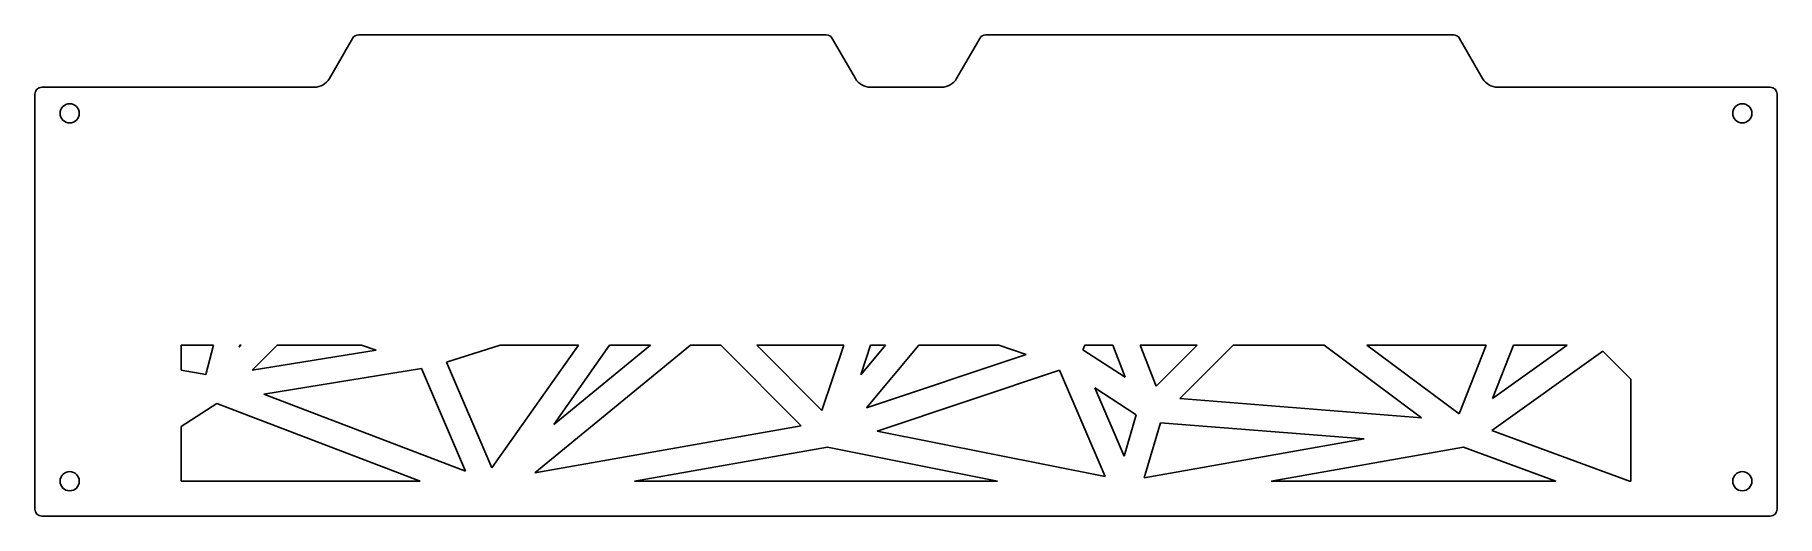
# Model space of a CAD drawing. Header units: millimetres. Extents: x -250 to 250, y -69 to 69.
import ezdxf

# ---------------------------------------------------------------- set-up
doc = ezdxf.new("R2010")
doc.units = ezdxf.units.MM

msp = doc.modelspace()

# ---------------------------------------------------------------- linework, layer by layer
at = {"color": 7, "linetype": 'Continuous', "lineweight": 25}
for p, q in [((-158.83, 68), (-165.47, 56.5)), ((-22.9, 69), (-157.1, 69)), ((-14.53, 56.5), (-21.17, 68)), ((21.17, 68), (14.53, 56.5)), ((157.1, 69), (22.9, 69)), ((165.47, 56.5), (158.83, 68)), ((-250, 52), (-250, -67)), ((-169.8, 54), (-248, 54)), ((10.2, 54), (-10.2, 54)), ((248, 54), (169.8, 54)), ((250, -67), (250, 52)), ((-208, -20), (-198.76, -20)), ((-208, -27.18), (-208, -20)), ((-198.76, -20), (-200.95, -28.43)), ((-190.81, -20), (-191.34, -20.53)), ((-191.34, -20.53), (-191.2, -20)), ((-191.2, -20), (-190.81, -20)), ((-187.65, -27.18), (-180.46, -20)), ((-180.46, -20), (-156.23, -20)), ((-156.23, -20), (-152.06, -21.39)), ((-131.87, -24.88), (-116.47, -20)), ((-94.01, -20), (-118.88, -55.17)), ((-116.47, -20), (-94.01, -20)), ((-106.52, -56.58), (-61.81, -20)), ((-73.36, -20), (-101.1, -42.7)), ((-101.1, -42.7), (-85.05, -20)), ((-85.05, -20), (-73.36, -20)), ((-61.81, -20), (-53.16, -20)), ((-53.16, -20), (-30.07, -43.09)), ((-42.82, -20), (-17.88, -20)), ((-24.12, -38.7), (-42.82, -20)), ((-17.88, -20), (-24.12, -38.7)), ((-5.89, -20), (-12.98, -28.44)), ((-12.98, -28.44), (-10.17, -20)), ((-11.38, -37.91), (3.66, -20)), ((-10.17, -20), (-5.89, -20)), ((3.66, -20), (26.65, -20)), ((26.65, -20), (34.5, -22.61)), ((50.72, -21.27), (51.32, -20)), ((51.32, -20), (59.38, -20)), ((59.38, -20), (62.9, -29.16)), ((67.22, -20), (83.51, -20)), ((71.75, -31.76), (67.22, -20)), ((83.51, -20), (71.75, -31.76)), ((78.54, -35.31), (93.86, -20)), ((93.86, -20), (119.97, -20)), ((119.97, -20), (147.98, -40.82)), ((132.23, -20), (166.47, -20)), ((158.71, -39.69), (132.23, -20)), ((166.47, -20), (158.71, -39.69)), ((189.74, -20), (168.3, -35.31)), ((168.3, -35.31), (174.33, -20)), ((174.33, -20), (189.74, -20)), ((-152.06, -21.39), (-187.65, -27.18)), ((-118.88, -55.17), (-131.87, -24.88)), ((34.5, -22.61), (-11.38, -37.91)), ((62.9, -29.16), (50.72, -21.27)), ((168.11, -44.43), (199.97, -21.68)), ((199.97, -21.68), (208, -29.7)), ((-200.95, -28.43), (-208, -27.18)), ((-184.26, -34.04), (-139.05, -26.68)), ((-139.05, -26.68), (-126.44, -56.12)), ((-8.29, -44.59), (44.03, -27.15)), ((44.03, -27.15), (57.11, -57.67)), ((208, -29.7), (208, -59)), ((-126.44, -56.12), (-184.26, -34.04)), ((54.15, -32.21), (66.07, -39.92)), ((62.57, -51.84), (54.15, -32.21)), ((-208, -43.3), (-197.82, -36.7)), ((-197.82, -36.7), (-139.41, -59)), ((66.07, -39.92), (62.57, -51.84)), ((147.98, -40.82), (78.54, -35.31)), ((-208, -59), (-208, -43.3)), ((-30.07, -43.09), (-106.52, -56.58)), ((57.11, -57.67), (-8.29, -44.59)), ((68.38, -57.99), (73.02, -42.21)), ((73.02, -42.21), (131.5, -46.85)), ((207.65, -59), (168.11, -44.43)), ((-77.9, -58.96), (-22.56, -49.2)), ((-22.56, -49.2), (26.27, -58.96)), ((131.5, -46.85), (68.38, -57.99)), ((104.77, -59), (160.03, -49.25)), ((160.03, -49.25), (186.49, -59)), ((-139.41, -59), (-208, -59)), ((26.27, -58.96), (-77.9, -58.96)), ((186.49, -59), (104.77, -59)), ((208, -59), (207.65, -59)), ((-248, -69), (248, -69))]:
    msp.add_line(p, q, dxfattribs=at)
for centre in [(-240, 46.5), (240, 46.5), (-240, -59), (240, -59)]:
    msp.add_circle(centre, 2.75, dxfattribs=at)
for centre, radius, start, end in [((-157.1, 67), 2, 90, 150), ((-22.9, 67), 2, 30, 90), ((22.9, 67), 2, 90, 150), ((157.1, 67), 2, 30, 90), ((-169.8, 59), 5, 270, 330), ((-10.2, 59), 5, 210, 270), ((10.2, 59), 5, 270, 330), ((169.8, 59), 5, 210, 270), ((-248, 52), 2, 90, 180), ((248, 52), 2, 0, 90), ((-248, -67), 2, 180, 270), ((248, -67), 2, 270, 0)]:
    msp.add_arc(centre, radius, start, end, dxfattribs=at)

doc.saveas('drawing.dxf')
